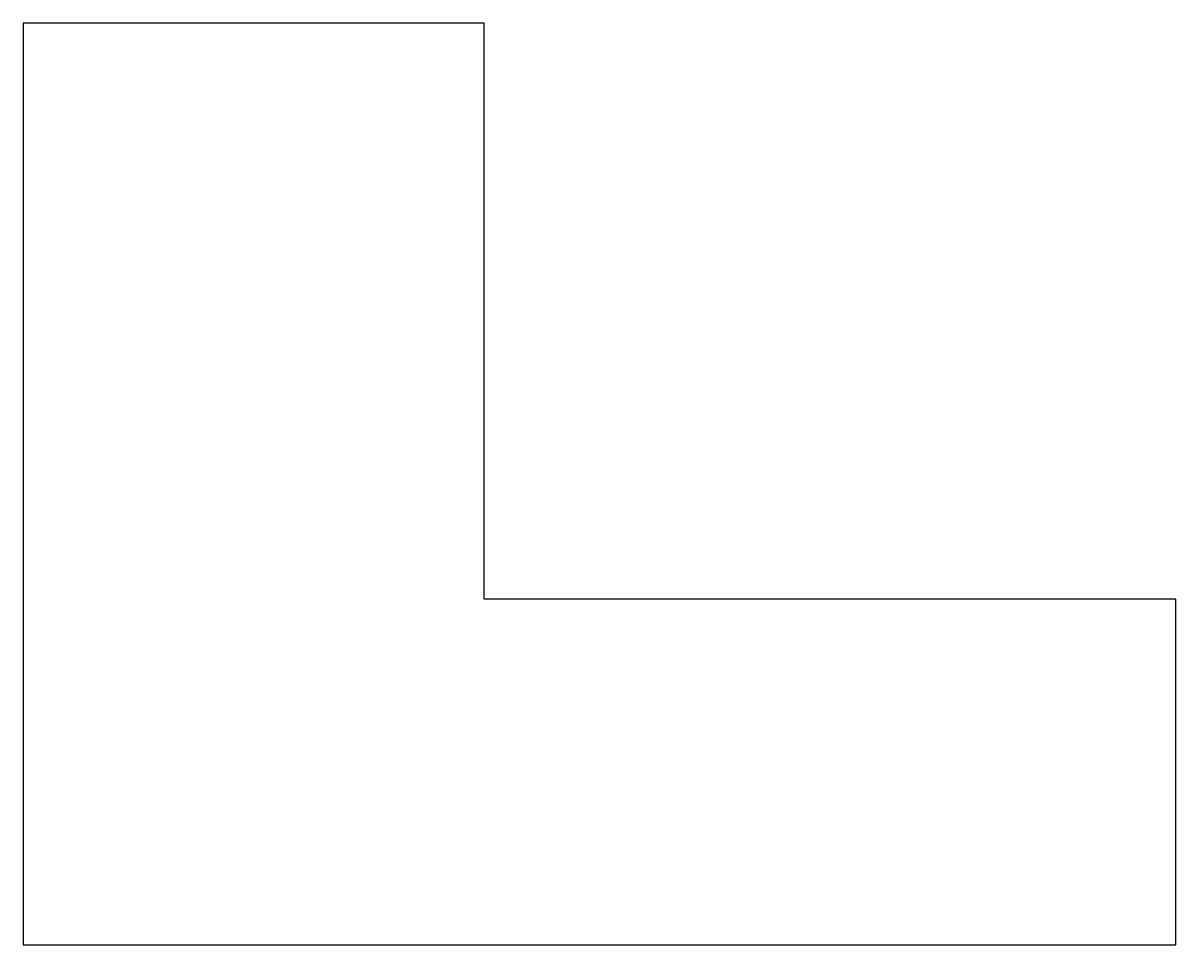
# Model space of a CAD drawing. Header units: millimetres. Extents: x 0 to 100, y 0 to 80.
import ezdxf

# ---------------------------------------------------------------- set-up
doc = ezdxf.new("R2010")
doc.units = ezdxf.units.MM
doc.layers.add('OUTLINE', color=7, linetype='Continuous')

msp = doc.modelspace()

# ---------------------------------------------------------------- linework, layer by layer
at = {"layer": 'OUTLINE'}
msp.add_lwpolyline([(0, 0), (100, 0), (100, 30), (40, 30), (40, 80), (0, 80)], close=True, dxfattribs=at)

doc.saveas('drawing.dxf')
